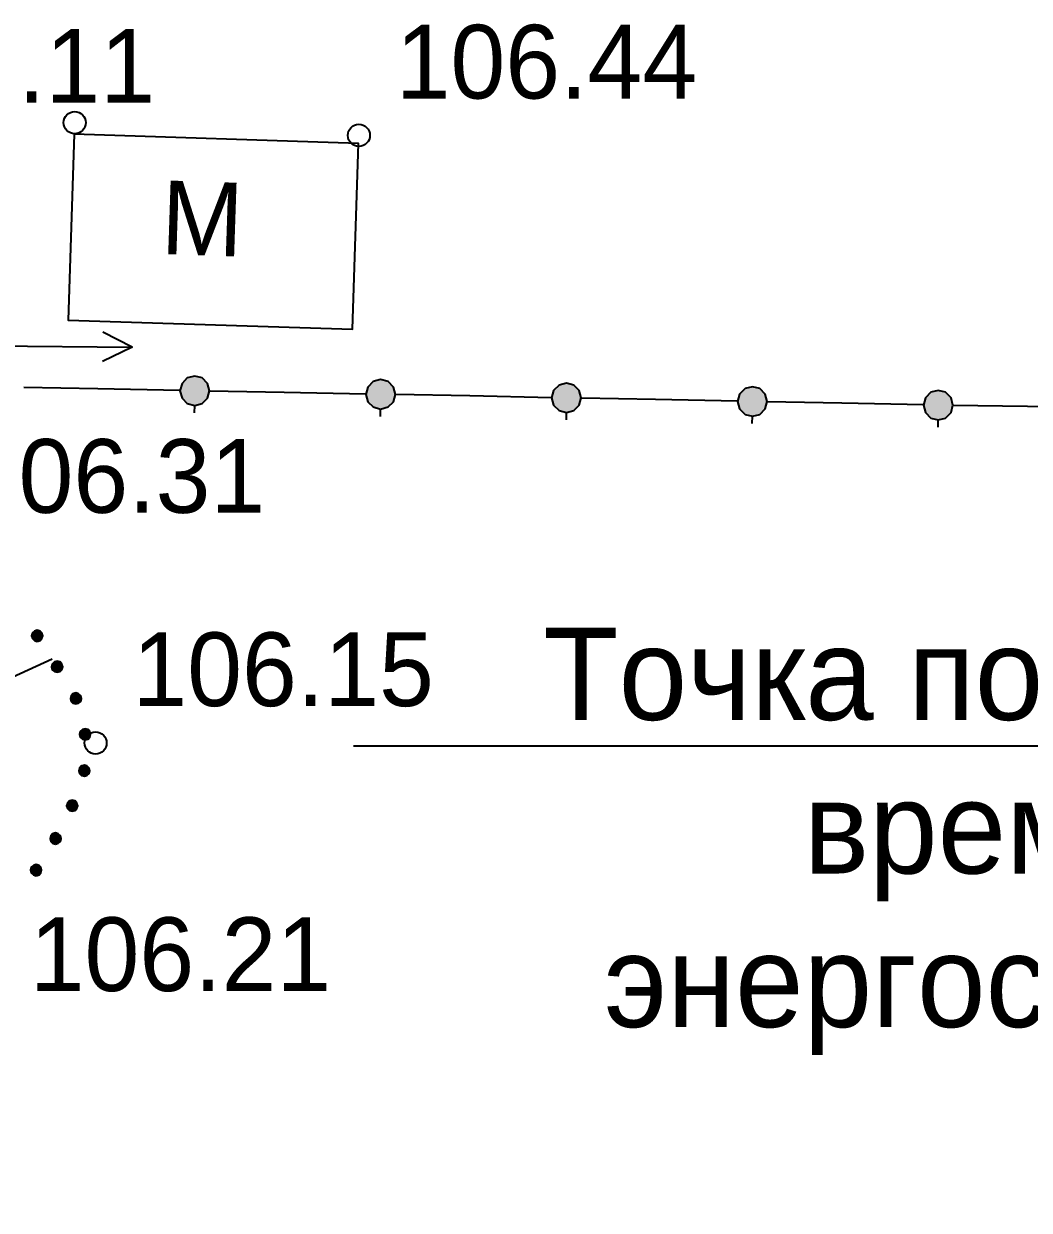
# Model space of a CAD drawing. Header units: millimetres. Extents: x 172667 to 1873135, y -274708 to 168495.
# Drawn here: x 1739094 to 1752736, y 73996 to 90095 of the extents above; entities that cross this region are included whole.
import ezdxf
from ezdxf import colors
from ezdxf.entities.mleader import LeaderData, LeaderLine
from ezdxf.enums import TextEntityAlignment as Align
from ezdxf.math import Vec2, Vec3

# ---------------------------------------------------------------- set-up
doc = ezdxf.new("R2010")
doc.units = ezdxf.units.MM
for name, color, linetype in [('_ТОПО', 253, 'Continuous'), ('SC007', 7, 'Continuous'), ('для геологии', 7, 'Continuous')]:
    doc.layers.add(name, color=color, linetype=linetype)
doc.styles.add('6', font='', dxfattribs={"height": 0.001503})
doc.styles.add('F2', font='', dxfattribs={"height": 0.000909972})
doc.styles.get("Standard").update_dxf_attribs({"font": '', "height": 500})
doc.styles.get('6').set_extended_font_data('P131')
doc.styles.get('F2').set_extended_font_data('D431')
doc.styles.get('Standard').set_extended_font_data('T-FLEX Type A')

# ---------------------------------------------------------------- blocks, each defined once
blk = doc.blocks.new('SYMBOL2060001')
at = {"layer": 'SC007'}
blk.add_circle((0, 0), 0.15, dxfattribs=at)
blk = doc.blocks.new('_None')

msp = doc.modelspace()

# ---------------------------------------------------------------- hatches: boundary and pattern name
at = {"layer": '_ТОПО', "linetype": 'ByBlock', "lineweight": -2}
for points in [[(1741416.2, 84915.1), (1741516.2, 84940.1), (1741586.2, 85015.1), (1741616.2, 85115.1), (1741586.2, 85215.1), (1741516.2, 85290.1), (1741416.2, 85315.1), (1741311.2, 85290.1), (1741241.2, 85215.1), (1741211.2, 85115.1), (1741241.2, 85015.1), (1741311.2, 84940.1)], [(1743936.2, 84865.1), (1744036.2, 84895.1), (1744111.2, 84965.1), (1744136.2, 85065.1), (1744111.2, 85165.1), (1744036.2, 85240.1), (1743936.2, 85270.1), (1743836.2, 85240.1), (1743761.2, 85165.1), (1743736.2, 85065.1), (1743761.2, 84965.1), (1743836.2, 84895.1)], [(1746456.2, 84820.1), (1746556.2, 84845.1), (1746631.2, 84920.1), (1746656.2, 85020.1), (1746631.2, 85120.1), (1746556.2, 85190.1), (1746456.2, 85220.1), (1746356.2, 85190.1), (1746281.2, 85120.1), (1746256.2, 85020.1), (1746281.2, 84920.1), (1746356.2, 84845.1)], [(1748981.2, 84770.1), (1749081.2, 84795.1), (1749151.2, 84870.1), (1749181.2, 84970.1), (1749151.2, 85070.1), (1749081.2, 85145.1), (1748981.2, 85170.1), (1748881.2, 85145.1), (1748806.2, 85070.1), (1748776.2, 84970.1), (1748806.2, 84870.1), (1748881.2, 84795.1)], [(1751501.2, 84720.1), (1751601.2, 84745.1), (1751676.2, 84820.1), (1751701.2, 84920.1), (1751676.2, 85020.1), (1751601.2, 85095.1), (1751501.2, 85120.1), (1751401.2, 85095.1), (1751326.2, 85020.1), (1751301.2, 84920.1), (1751326.2, 84820.1), (1751401.2, 84745.1)], [(1739276.2, 81715.1), (1739316.2, 81725.1), (1739341.2, 81755.1), (1739351.2, 81790.1), (1739341.2, 81830.1), (1739316.2, 81855.1), (1739276.2, 81865.1), (1739241.2, 81855.1), (1739211.2, 81830.1), (1739201.2, 81790.1), (1739211.2, 81755.1), (1739241.2, 81725.1)], [(1739546.2, 81295.1), (1739586.2, 81305.1), (1739611.2, 81330.1), (1739626.2, 81370.1), (1739611.2, 81405.1), (1739586.2, 81435.1), (1739546.2, 81445.1), (1739511.2, 81435.1), (1739481.2, 81405.1), (1739471.2, 81370.1), (1739481.2, 81330.1), (1739511.2, 81305.1)], [(1739801.2, 80865.1), (1739836.2, 80875.1), (1739866.2, 80900.1), (1739876.2, 80940.1), (1739866.2, 80975.1), (1739836.2, 81005.1), (1739801.2, 81015.1), (1739761.2, 81005.1), (1739736.2, 80975.1), (1739726.2, 80940.1), (1739736.2, 80900.1), (1739761.2, 80875.1)], [(1739926.2, 80380.1), (1739966.2, 80390.1), (1739991.2, 80415.1), (1740001.2, 80455.1), (1739991.2, 80490.1), (1739966.2, 80520.1), (1739926.2, 80530.1), (1739891.2, 80520.1), (1739861.2, 80490.1), (1739851.2, 80455.1), (1739861.2, 80415.1), (1739891.2, 80390.1)], [(1739916.2, 79885.1), (1739951.2, 79895.1), (1739981.2, 79920.1), (1739991.2, 79960.1), (1739981.2, 79995.1), (1739951.2, 80025.1), (1739916.2, 80035.1), (1739876.2, 80025.1), (1739851.2, 79995.1), (1739841.2, 79960.1), (1739851.2, 79920.1), (1739876.2, 79895.1)], [(1739751.2, 79410.1), (1739791.2, 79420.1), (1739816.2, 79445.1), (1739826.2, 79485.1), (1739816.2, 79520.1), (1739791.2, 79550.1), (1739751.2, 79560.1), (1739716.2, 79550.1), (1739686.2, 79520.1), (1739676.2, 79485.1), (1739686.2, 79445.1), (1739716.2, 79420.1)], [(1739526.2, 78965.1), (1739561.2, 78975.1), (1739591.2, 79000.1), (1739601.2, 79040.1), (1739591.2, 79075.1), (1739561.2, 79105.1), (1739526.2, 79115.1), (1739486.2, 79105.1), (1739461.2, 79075.1), (1739451.2, 79040.1), (1739461.2, 79000.1), (1739486.2, 78975.1)], [(1739261.2, 78535.1), (1739301.2, 78545.1), (1739326.2, 78575.1), (1739336.2, 78610.1), (1739326.2, 78650.1), (1739301.2, 78675.1), (1739261.2, 78685.1), (1739226.2, 78675.1), (1739196.2, 78650.1), (1739186.2, 78610.1), (1739196.2, 78575.1), (1739226.2, 78545.1)]]:
    msp.add_hatch(color=8, dxfattribs=at).paths.add_polyline_path(points)

# ---------------------------------------------------------------- linework, layer by layer
at = {"layer": '_ТОПО', "color": 8, "linetype": 'ByBlock', "lineweight": -2}
for p, q in [((1740565, 85708.5, 105544.8), (1740163.4, 85511.7, 105544.8)), ((1740101.2, 85140.1, 106789.5), (1739096.2, 85160.1, 106789.5)), ((1740101.2, 85140.1, 106789.5), (1739096.2, 85160.1, 106789.5)), ((1741211.2, 85120.1, 106789.5), (1740101.2, 85140.1, 106789.5)), ((1741211.2, 85120.1, 106789.5), (1740101.2, 85140.1, 106789.5)), ((1742626.2, 85090.1, 106789.5), (1741616.2, 85110.1, 106789.5)), ((1742626.2, 85090.1, 106789.5), (1741616.2, 85110.1, 106789.5)), ((1743736.2, 85070.1, 106789.5), (1742626.2, 85090.1, 106789.5)), ((1743736.2, 85070.1, 106789.5), (1742626.2, 85090.1, 106789.5)), ((1745146.2, 85045.1, 106789.5), (1744136.2, 85065.1, 106789.5)), ((1745146.2, 85045.1, 106789.5), (1744136.2, 85065.1, 106789.5)), ((1746256.2, 85020.1, 106789.5), (1745146.2, 85045.1, 106789.5)), ((1746256.2, 85020.1, 106789.5), (1745146.2, 85045.1, 106789.5)), ((1747666.2, 84995.1, 106789.5), (1746661.2, 85015.1, 106789.5)), ((1747666.2, 84995.1, 106789.5), (1746661.2, 85015.1, 106789.5)), ((1741411.2, 84915.1, 106789.5), (1741406.2, 84815.1, 106789.5)), ((1741411.2, 84915.1, 106789.5), (1741406.2, 84815.1, 106789.5)), ((1743931.2, 84865.1, 106789.5), (1743931.2, 84765.1, 106789.5)), ((1743931.2, 84865.1, 106789.5), (1743931.2, 84765.1, 106789.5)), ((1748776.2, 84975.1, 106789.5), (1747666.2, 84995.1, 106789.5)), ((1748776.2, 84975.1, 106789.5), (1747666.2, 84995.1, 106789.5)), ((1750191.2, 84945.1, 106789.5), (1749181.2, 84965.1, 106789.5)), ((1750191.2, 84945.1, 106789.5), (1749181.2, 84965.1, 106789.5)), ((1751301.2, 84925.1, 106789.5), (1750191.2, 84945.1, 106789.5)), ((1751301.2, 84925.1, 106789.5), (1750191.2, 84945.1, 106789.5)), ((1752711.2, 84900.1, 106789.5), (1751701.2, 84915.1, 106789.5)), ((1752711.2, 84900.1, 106789.5), (1751701.2, 84915.1, 106789.5)), ((1753821.2, 84875.1, 106789.5), (1752711.2, 84900.1, 106789.5)), ((1753821.2, 84875.1, 106789.5), (1752711.2, 84900.1, 106789.5)), ((1746451.2, 84820.1, 106789.5), (1746451.2, 84720.1, 106789.5)), ((1746451.2, 84820.1, 106789.5), (1746451.2, 84720.1, 106789.5)), ((1748976.2, 84770.1, 106789.5), (1748971.2, 84670.1, 106789.5)), ((1748976.2, 84770.1, 106789.5), (1748971.2, 84670.1, 106789.5)), ((1751496.2, 84720.1, 106789.5), (1751496.2, 84620.1, 106789.5)), ((1751496.2, 84720.1, 106789.5), (1751496.2, 84620.1, 106789.5)), ((1735965.2, 79857.4, 108701), (1739478.4, 81478.9, 108701))]:
    msp.add_line(p, q, dxfattribs=at)
at = {"layer": '_ТОПО', "color": 8, "linetype": 'ByBlock', "lineweight": -2, "flags": 128}
for points, elevation in [([(1739780.1, 88595.9), (1739698.2, 86074.1), (1743554.8, 85948.9), (1743636.6, 88470.7), (1739780.1, 88595.9)], 106197), ([(1741416.2, 84915.1), (1741516.2, 84940.1), (1741586.2, 85015.1), (1741616.2, 85115.1), (1741586.2, 85215.1), (1741516.2, 85290.1), (1741416.2, 85315.1), (1741311.2, 85290.1), (1741241.2, 85215.1), (1741211.2, 85115.1), (1741241.2, 85015.1), (1741311.2, 84940.1), (1741416.2, 84915.1)], 106789.5), ([(1741416.2, 84915.1), (1741516.2, 84940.1), (1741586.2, 85015.1), (1741616.2, 85115.1), (1741586.2, 85215.1), (1741516.2, 85290.1), (1741416.2, 85315.1), (1741311.2, 85290.1), (1741241.2, 85215.1), (1741211.2, 85115.1), (1741241.2, 85015.1), (1741311.2, 84940.1), (1741416.2, 84915.1)], 106789.5), ([(1743936.2, 84865.1), (1744036.2, 84895.1), (1744111.2, 84965.1), (1744136.2, 85065.1), (1744111.2, 85165.1), (1744036.2, 85240.1), (1743936.2, 85270.1), (1743836.2, 85240.1), (1743761.2, 85165.1), (1743736.2, 85065.1), (1743761.2, 84965.1), (1743836.2, 84895.1), (1743936.2, 84865.1)], 106789.5), ([(1743936.2, 84865.1), (1744036.2, 84895.1), (1744111.2, 84965.1), (1744136.2, 85065.1), (1744111.2, 85165.1), (1744036.2, 85240.1), (1743936.2, 85270.1), (1743836.2, 85240.1), (1743761.2, 85165.1), (1743736.2, 85065.1), (1743761.2, 84965.1), (1743836.2, 84895.1), (1743936.2, 84865.1)], 106789.5), ([(1746456.2, 84820.1), (1746556.2, 84845.1), (1746631.2, 84920.1), (1746656.2, 85020.1), (1746631.2, 85120.1), (1746556.2, 85190.1), (1746456.2, 85220.1), (1746356.2, 85190.1), (1746281.2, 85120.1), (1746256.2, 85020.1), (1746281.2, 84920.1), (1746356.2, 84845.1), (1746456.2, 84820.1)], 106789.5), ([(1746456.2, 84820.1), (1746556.2, 84845.1), (1746631.2, 84920.1), (1746656.2, 85020.1), (1746631.2, 85120.1), (1746556.2, 85190.1), (1746456.2, 85220.1), (1746356.2, 85190.1), (1746281.2, 85120.1), (1746256.2, 85020.1), (1746281.2, 84920.1), (1746356.2, 84845.1), (1746456.2, 84820.1)], 106789.5), ([(1748981.2, 84770.1), (1749081.2, 84795.1), (1749151.2, 84870.1), (1749181.2, 84970.1), (1749151.2, 85070.1), (1749081.2, 85145.1), (1748981.2, 85170.1), (1748881.2, 85145.1), (1748806.2, 85070.1), (1748776.2, 84970.1), (1748806.2, 84870.1), (1748881.2, 84795.1), (1748981.2, 84770.1)], 106789.5), ([(1748981.2, 84770.1), (1749081.2, 84795.1), (1749151.2, 84870.1), (1749181.2, 84970.1), (1749151.2, 85070.1), (1749081.2, 85145.1), (1748981.2, 85170.1), (1748881.2, 85145.1), (1748806.2, 85070.1), (1748776.2, 84970.1), (1748806.2, 84870.1), (1748881.2, 84795.1), (1748981.2, 84770.1)], 106789.5), ([(1751501.2, 84720.1), (1751601.2, 84745.1), (1751676.2, 84820.1), (1751701.2, 84920.1), (1751676.2, 85020.1), (1751601.2, 85095.1), (1751501.2, 85120.1), (1751401.2, 85095.1), (1751326.2, 85020.1), (1751301.2, 84920.1), (1751326.2, 84820.1), (1751401.2, 84745.1), (1751501.2, 84720.1)], 106789.5), ([(1751501.2, 84720.1), (1751601.2, 84745.1), (1751676.2, 84820.1), (1751701.2, 84920.1), (1751676.2, 85020.1), (1751601.2, 85095.1), (1751501.2, 85120.1), (1751401.2, 85095.1), (1751326.2, 85020.1), (1751301.2, 84920.1), (1751326.2, 84820.1), (1751401.2, 84745.1), (1751501.2, 84720.1)], 106789.5), ([(1739276.2, 81715.1), (1739316.2, 81725.1), (1739341.2, 81755.1), (1739351.2, 81790.1), (1739341.2, 81830.1), (1739316.2, 81855.1), (1739276.2, 81865.1), (1739241.2, 81855.1), (1739211.2, 81830.1), (1739201.2, 81790.1), (1739211.2, 81755.1), (1739241.2, 81725.1), (1739276.2, 81715.1)], 84186), ([(1739276.2, 81715.1), (1739316.2, 81725.1), (1739341.2, 81755.1), (1739351.2, 81790.1), (1739341.2, 81830.1), (1739316.2, 81855.1), (1739276.2, 81865.1), (1739241.2, 81855.1), (1739211.2, 81830.1), (1739201.2, 81790.1), (1739211.2, 81755.1), (1739241.2, 81725.1), (1739276.2, 81715.1)], 84186), ([(1739546.2, 81295.1), (1739586.2, 81305.1), (1739611.2, 81330.1), (1739626.2, 81370.1), (1739611.2, 81405.1), (1739586.2, 81435.1), (1739546.2, 81445.1), (1739511.2, 81435.1), (1739481.2, 81405.1), (1739471.2, 81370.1), (1739481.2, 81330.1), (1739511.2, 81305.1), (1739546.2, 81295.1)], 84186), ([(1739546.2, 81295.1), (1739586.2, 81305.1), (1739611.2, 81330.1), (1739626.2, 81370.1), (1739611.2, 81405.1), (1739586.2, 81435.1), (1739546.2, 81445.1), (1739511.2, 81435.1), (1739481.2, 81405.1), (1739471.2, 81370.1), (1739481.2, 81330.1), (1739511.2, 81305.1), (1739546.2, 81295.1)], 84186), ([(1739801.2, 80865.1), (1739836.2, 80875.1), (1739866.2, 80900.1), (1739876.2, 80940.1), (1739866.2, 80975.1), (1739836.2, 81005.1), (1739801.2, 81015.1), (1739761.2, 81005.1), (1739736.2, 80975.1), (1739726.2, 80940.1), (1739736.2, 80900.1), (1739761.2, 80875.1), (1739801.2, 80865.1)], 84186), ([(1739801.2, 80865.1), (1739836.2, 80875.1), (1739866.2, 80900.1), (1739876.2, 80940.1), (1739866.2, 80975.1), (1739836.2, 81005.1), (1739801.2, 81015.1), (1739761.2, 81005.1), (1739736.2, 80975.1), (1739726.2, 80940.1), (1739736.2, 80900.1), (1739761.2, 80875.1), (1739801.2, 80865.1)], 84186), ([(1739926.2, 80380.1), (1739966.2, 80390.1), (1739991.2, 80415.1), (1740001.2, 80455.1), (1739991.2, 80490.1), (1739966.2, 80520.1), (1739926.2, 80530.1), (1739891.2, 80520.1), (1739861.2, 80490.1), (1739851.2, 80455.1), (1739861.2, 80415.1), (1739891.2, 80390.1), (1739926.2, 80380.1)], 84186), ([(1739926.2, 80380.1), (1739966.2, 80390.1), (1739991.2, 80415.1), (1740001.2, 80455.1), (1739991.2, 80490.1), (1739966.2, 80520.1), (1739926.2, 80530.1), (1739891.2, 80520.1), (1739861.2, 80490.1), (1739851.2, 80455.1), (1739861.2, 80415.1), (1739891.2, 80390.1), (1739926.2, 80380.1)], 84186), ([(1739916.2, 79885.1), (1739951.2, 79895.1), (1739981.2, 79920.1), (1739991.2, 79960.1), (1739981.2, 79995.1), (1739951.2, 80025.1), (1739916.2, 80035.1), (1739876.2, 80025.1), (1739851.2, 79995.1), (1739841.2, 79960.1), (1739851.2, 79920.1), (1739876.2, 79895.1), (1739916.2, 79885.1)], 84186), ([(1739916.2, 79885.1), (1739951.2, 79895.1), (1739981.2, 79920.1), (1739991.2, 79960.1), (1739981.2, 79995.1), (1739951.2, 80025.1), (1739916.2, 80035.1), (1739876.2, 80025.1), (1739851.2, 79995.1), (1739841.2, 79960.1), (1739851.2, 79920.1), (1739876.2, 79895.1), (1739916.2, 79885.1)], 84186), ([(1739751.2, 79410.1), (1739791.2, 79420.1), (1739816.2, 79445.1), (1739826.2, 79485.1), (1739816.2, 79520.1), (1739791.2, 79550.1), (1739751.2, 79560.1), (1739716.2, 79550.1), (1739686.2, 79520.1), (1739676.2, 79485.1), (1739686.2, 79445.1), (1739716.2, 79420.1), (1739751.2, 79410.1)], 84186), ([(1739751.2, 79410.1), (1739791.2, 79420.1), (1739816.2, 79445.1), (1739826.2, 79485.1), (1739816.2, 79520.1), (1739791.2, 79550.1), (1739751.2, 79560.1), (1739716.2, 79550.1), (1739686.2, 79520.1), (1739676.2, 79485.1), (1739686.2, 79445.1), (1739716.2, 79420.1), (1739751.2, 79410.1)], 84186), ([(1739526.2, 78965.1), (1739561.2, 78975.1), (1739591.2, 79000.1), (1739601.2, 79040.1), (1739591.2, 79075.1), (1739561.2, 79105.1), (1739526.2, 79115.1), (1739486.2, 79105.1), (1739461.2, 79075.1), (1739451.2, 79040.1), (1739461.2, 79000.1), (1739486.2, 78975.1), (1739526.2, 78965.1)], 84186), ([(1739526.2, 78965.1), (1739561.2, 78975.1), (1739591.2, 79000.1), (1739601.2, 79040.1), (1739591.2, 79075.1), (1739561.2, 79105.1), (1739526.2, 79115.1), (1739486.2, 79105.1), (1739461.2, 79075.1), (1739451.2, 79040.1), (1739461.2, 79000.1), (1739486.2, 78975.1), (1739526.2, 78965.1)], 84186), ([(1739261.2, 78535.1), (1739301.2, 78545.1), (1739326.2, 78575.1), (1739336.2, 78610.1), (1739326.2, 78650.1), (1739301.2, 78675.1), (1739261.2, 78685.1), (1739226.2, 78675.1), (1739196.2, 78650.1), (1739186.2, 78610.1), (1739196.2, 78575.1), (1739226.2, 78545.1), (1739261.2, 78535.1)], 84186), ([(1739261.2, 78535.1), (1739301.2, 78545.1), (1739326.2, 78575.1), (1739336.2, 78610.1), (1739326.2, 78650.1), (1739301.2, 78675.1), (1739261.2, 78685.1), (1739226.2, 78675.1), (1739196.2, 78650.1), (1739186.2, 78610.1), (1739196.2, 78575.1), (1739226.2, 78545.1), (1739261.2, 78535.1)], 84186)]:
    msp.add_lwpolyline(points, close=True, dxfattribs=dict(at, elevation=elevation))
at = {"layer": '_ТОПО', "color": 8, "linetype": 'ByBlock', "lineweight": -2, "elevation": 105544.8, "flags": 128}
msp.add_lwpolyline([(1738665.1, 85723.7), (1740565, 85708.5), (1740166.6, 85911.7)], dxfattribs=at)

# ---------------------------------------------------------------- block references
at = {"layer": '_ТОПО', "color": 8, "linetype": 'ByBlock', "lineweight": -2, "xscale": 1000, "yscale": 1000, "zscale": 1000}
for p in [(1739785.2, 88753.1, 106108), (1743640.2, 88580.1, 106437), (1740068.2, 80336.1, 106145)]:
    msp.add_blockref('SYMBOL2060001', p, dxfattribs=at)

# ---------------------------------------------------------------- texts
at = {"layer": '_ТОПО', "color": 8, "linetype": 'ByBlock', "lineweight": -2, "style": 'F2'}
for s, p in [('106.11', (1736785.2, 89523.1, 102158)), ('106.44', (1744140.2, 89580.1, 106437)), ('106.31', (1738280.2, 83959.1, 107984)), ('106.15', (1740568.2, 81336.1, 106145)), ('106.21', (1739175.2, 77470.1, 101745))]:
    msp.add_text(s, height=1000, dxfattribs=at).set_placement(p, align=Align.MIDDLE_LEFT)
at = {"layer": '_ТОПО', "color": 8, "linetype": 'ByBlock', "lineweight": -2, "style": '6'}
msp.add_text('М', height=1000, rotation=358.1, dxfattribs=at).set_placement((1741517.4, 87452.4, 107607), align=Align.MIDDLE_CENTER)

# ---------------------------------------------------------------- next in the draw order: leaders
at = {"layer": 'для геологии', "linetype": 'Continuous', "lineweight": 0}
ml = msp.add_multileader_mtext('Standard', dxfattribs=at)
ml.set_content('Точка подключения временого энергоснабжения', color=256)
ml.set_leader_properties()
ml.set_arrow_properties(name='NONE')
ml.build(insert=Vec2(0, 0))
ml.multileader.update_dxf_attribs({"text_left_attachment_type": 6, "text_right_attachment_type": 6, "dogleg_length": 0.36, "arrow_head_size": 1000})
ctx = ml.context
ctx.base_point, ctx.char_height, ctx.arrow_head_size, ctx.landing_gap_size, ctx.plane_origin = Vec3(1747711.8, 80291.7), 1250, 1000, 90, Vec3(1747283.9, 103223.2)
ctx.left_attachment, ctx.right_attachment, ctx.text_align_type = 6, 6, 1
notes = []
notes.append((ctx, [(0, (1, 1, 0), (1761001, 80291.7), (-1, 0), 1144.9, [(0, [(1771335.1, 85476.3)], 0, [])])]))
ctx.mtext.insert, ctx.mtext.rotation, ctx.mtext.width, ctx.mtext.alignment, ctx.mtext.flow_direction = Vec3(1753784, 81898.9), 6.2831853, 16036.635, 2, 5
ctx.mtext.has_bg_fill, ctx.mtext.bg_color, ctx.mtext.bg_scale_factor, ctx.mtext.bg_transparency, ctx.mtext.use_window_bg_color = 1, -1027028792, 1.5, 0, 1
for ctx, leaders in notes:
    for number, flags, end, landing, length, lines in leaders:
        leader = LeaderData()
        leader.index, (leader.has_last_leader_line, leader.has_dogleg_vector, leader.attachment_direction) = number, flags
        leader.last_leader_point, leader.dogleg_vector, leader.dogleg_length = Vec3(end), Vec3(landing), length
        for number, points, colour, breaks in lines:
            line = LeaderLine()
            line.index, line.vertices, line.color, line.breaks = number, Vec3.list(points), colors.encode_raw_color(colour), breaks
            leader.lines.append(line)
        ctx.leaders.append(leader)

doc.saveas('drawing.dxf')
